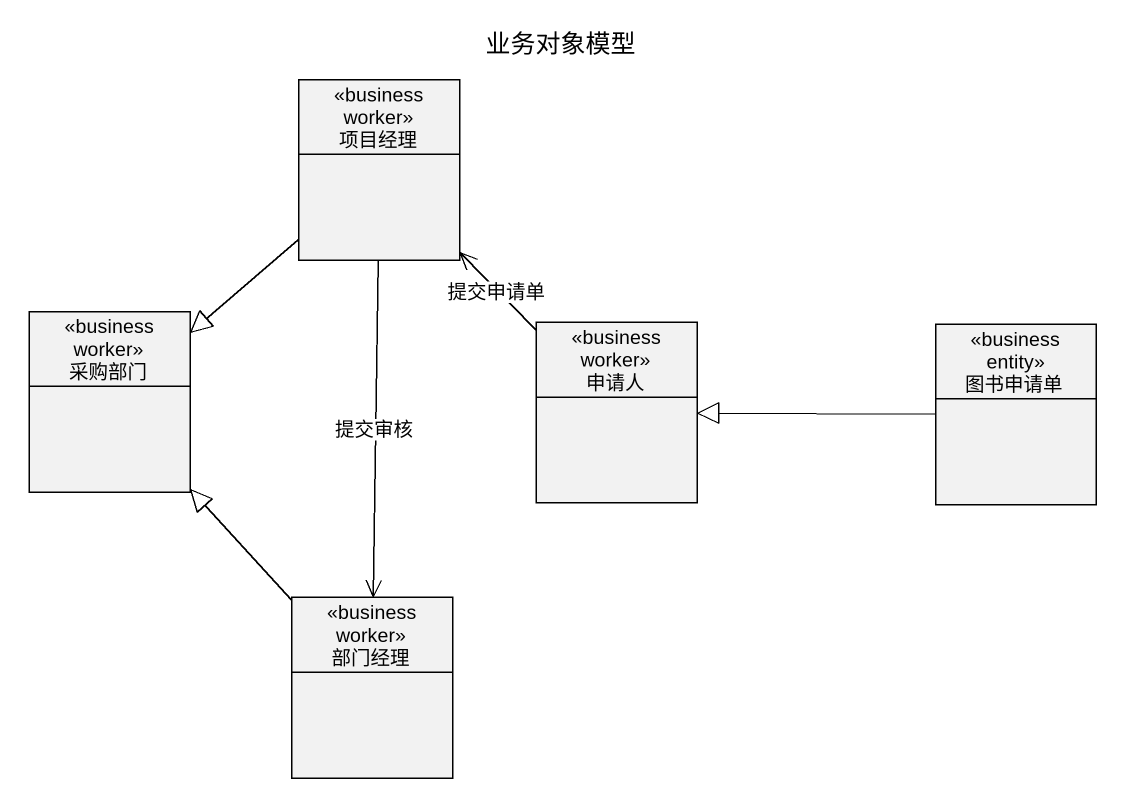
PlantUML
@startuml
title 业务对象模型
hide circle
hide empty members
class 项目经理 <<business worker>>
class 采购部门 <<business worker>>
class 申请人 <<business worker>>
class 图书申请单 <<business entity>>
class 部门经理 <<business worker>>
项目经理 --|> 采购部门
项目经理 --> 部门经理 : 提交审核
申请人 -up-> 项目经理 : 提交申请单
图书申请单 -left-|> 申请人
部门经理 -up-|> 采购部门
@enduml
